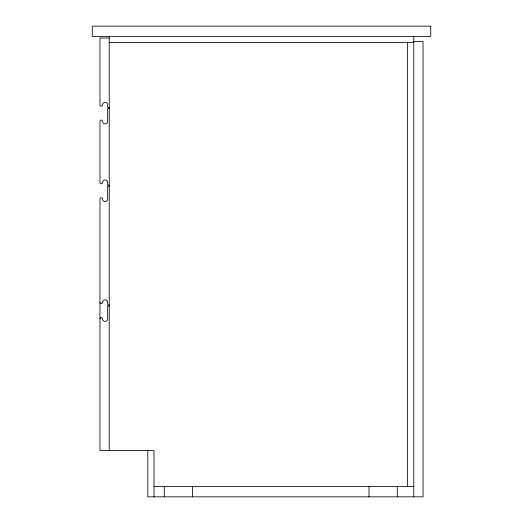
<?xml version="1.0" encoding="UTF-8"?>
<svg xmlns="http://www.w3.org/2000/svg" width="523" height="523" viewBox="0 0 523 523"><rect width="100%" height="100%" fill="white"/><g stroke="black" fill="none" stroke-linecap="round" stroke-linejoin="round"><path stroke-width="0.78" d="M109.229 37.983L99.971 37.983L99.971 104.855A1.288 1.288 0 0 0 101.259 106.143A1.288 1.288 0 0 0 102.541 104.855A2.569 2.569 0 0 1 105.116 102.286A2.569 2.569 0 0 1 107.686 104.855L107.686 107.431L109.229 107.431M413.222 41.585L423.029 41.585L423.029 496.85L147.813 496.85L147.813 450.551M109.229 42.611L413.771 42.611M109.229 108.457L107.686 108.457L107.686 121.316A2.569 2.569 0 0 1 105.116 123.892A2.569 2.569 0 0 1 102.541 121.316A1.288 1.288 0 0 0 101.259 120.035A1.288 1.288 0 0 0 99.971 121.316L99.971 182.534A1.288 1.288 0 0 0 101.259 183.821A1.288 1.288 0 0 0 102.541 182.534A2.569 2.569 0 0 1 105.116 179.964A2.569 2.569 0 0 1 107.686 182.534L107.686 185.109L109.229 185.109M109.229 186.136L107.686 186.136L107.686 198.995A2.569 2.569 0 0 1 105.116 201.571A2.569 2.569 0 0 1 102.541 198.995A1.288 1.288 0 0 0 101.259 197.714A1.288 1.288 0 0 0 99.971 198.995L99.971 450.551L153.984 450.551L153.984 496.85M109.229 304.968L107.686 304.968L107.686 302.399A2.569 2.569 0 0 0 105.116 299.823A2.569 2.569 0 0 0 102.541 302.399A1.288 1.288 0 0 1 101.259 303.68A1.288 1.288 0 0 1 99.971 302.399M109.229 306.001L107.686 306.001L107.686 318.86A2.569 2.569 0 0 1 105.116 321.429A2.569 2.569 0 0 1 102.541 318.86A1.288 1.288 0 0 0 101.259 317.572A1.288 1.288 0 0 0 99.971 318.86M153.984 486.56L413.771 486.56M413.771 36.44L413.771 496.85M407.6 42.611L407.6 486.56M397.31 486.318L397.31 496.85M369.016 486.318L369.016 496.85M192.569 486.318L192.569 496.85M164.274 486.318L164.274 496.85M109.229 36.44L109.229 450.551M430.749 26.15L92.251 26.15L92.251 36.44L430.749 36.44L430.749 26.15"/></g></svg>
